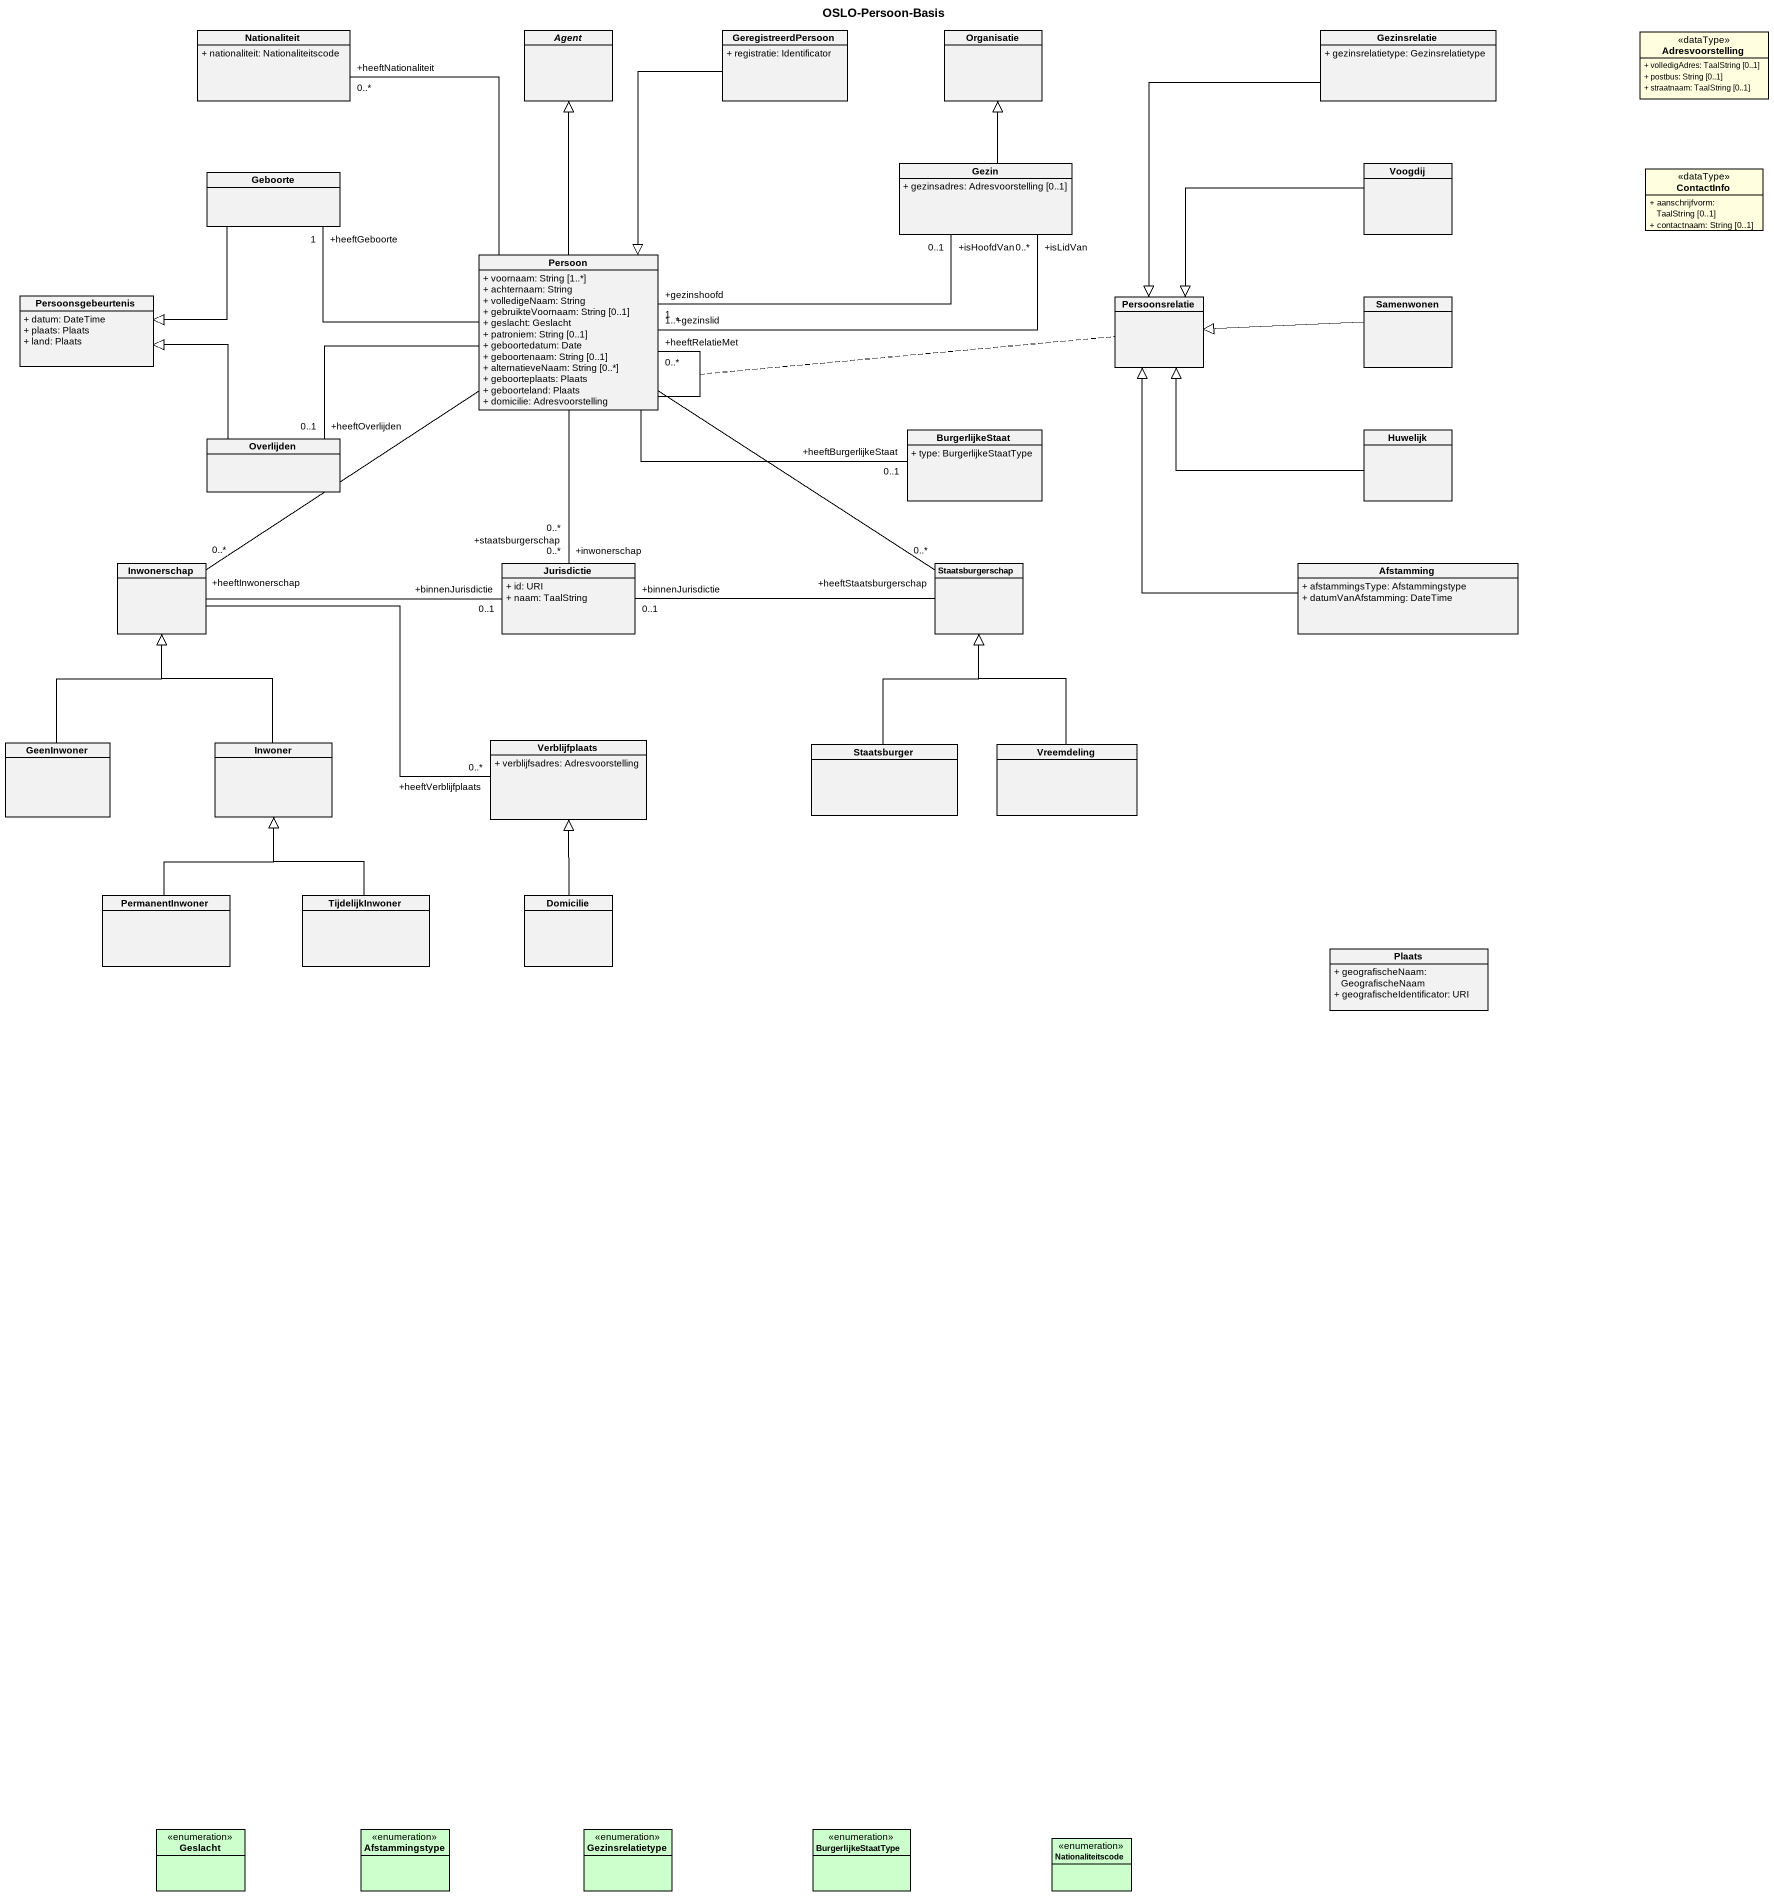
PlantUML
@startuml
title OSLO-Persoon-Basis
hide circle
hide empty members
skinparam classAttributeIconSize 0
class Nationaliteit {
  + nationaliteit: Nationaliteitscode
}
abstract class "Agent" as Agent_
class GeregistreerdPersoon {
  + registratie: Identificator
}
class Organisatie
class Gezinsrelatie {
  + gezinsrelatietype: Gezinsrelatietype
}
class Adresvoorstelling <<dataType>> #FFFFE0 {
  + volledigAdres: TaalString [0..1]
  + postbus: String [0..1]
  + straatnaam: TaalString [0..1]
}
class Geboorte
class Gezin {
  + gezinsadres: Adresvoorstelling [0..1]
}
class Voogdij
class ContactInfo <<dataType>> #FFFFE0 {
  + aanschrijfvorm: TaalString [0..1]
  + contactnaam: String [0..1]
}
class Persoon {
  + voornaam: String [1..*]
  + achternaam: String
  + volledigeNaam: String
  + gebruikteVoornaam: String [0..1]
  + geslacht: Geslacht
  + patroniem: String [0..1]
  + geboortedatum: Date
  + geboortenaam: String [0..1]
  + alternatieveNaam: String [0..*]
  + geboorteplaats: Plaats
  + geboorteland: Plaats
  + domicilie: Adresvoorstelling
}
class Persoonsgebeurtenis {
  + datum: DateTime
  + plaats: Plaats
  + land: Plaats
}
class Persoonsrelatie
class Samenwonen
class BurgerlijkeStaat {
  + type: BurgerlijkeStaatType
}
class Huwelijk
class Overlijden
class Inwonerschap
class Jurisdictie {
  + id: URI
  + naam: TaalString
}
class Staatsburgerschap
class Afstamming {
  + afstammingsType: Afstammingstype
  + datumVanAfstamming: DateTime
}
class GeenInwoner
class Inwoner
class Verblijfplaats {
  + verblijfsadres: Adresvoorstelling
}
class Staatsburger
class Vreemdeling
class PermanentInwoner
class TijdelijkInwoner
class Domicilie
class Plaats {
  + geografischeNaam: GeografischeNaam
  + geografischeIdentificator: URI
}
enum Geslacht #CCFFCC
enum Afstammingstype #CCFFCC
enum Gezinsrelatietype #CCFFCC
enum BurgerlijkeStaatType #CCFFCC
enum Nationaliteitscode #CCFFCC
GeregistreerdPersoon --|> Persoon
Gezinsrelatie --|> Persoonsrelatie
Geboorte --|> Persoonsgebeurtenis
Gezin -up-|> Organisatie
Voogdij -left-|> Persoonsrelatie
Persoon -up- "+heeftNationaliteit\n0..*" Nationaliteit
Persoon -up-|> Agent_
Persoon -left- "+heeftGeboorte\n1" Geboorte
Persoon "+gezinshoofd\n1" -right- "+isHoofdVan\n0..1" Gezin
Persoon "+gezinslid\n1..*" -right- "+isLidVan\n0..*" Gezin
Persoon -- "+heeftRelatieMet\n0..*" Persoon
(Persoon, Persoon) .. Persoonsrelatie
Persoon -right- "+heeftBurgerlijkeStaat\n0..1" BurgerlijkeStaat
Persoon -left- "+heeftOverlijden\n0..1" Overlijden
Persoon -- "+heeftInwonerschap\n0..*" Inwonerschap
Persoon -- "+inwonerschap\n0..*" Jurisdictie
Persoon -- "+staatsburgerschap\n0..*" Jurisdictie
Persoon -- "+heeftStaatsburgerschap\n0..*" Staatsburgerschap
Samenwonen -left-|> Persoonsrelatie
Huwelijk -left-|> Persoonsrelatie
Overlijden -up-|> Persoonsgebeurtenis
Inwonerschap -right- "+binnenJurisdictie\n0..1" Jurisdictie
Inwonerschap -right- "+heeftVerblijfplaats\n0..*" Verblijfplaats
Staatsburgerschap -left- "+binnenJurisdictie\n0..1" Jurisdictie
Afstamming -up-|> Persoonsrelatie
GeenInwoner -up-|> Inwonerschap
Inwoner -up-|> Inwonerschap
Staatsburger -up-|> Staatsburgerschap
Vreemdeling -up-|> Staatsburgerschap
PermanentInwoner -up-|> Inwoner
TijdelijkInwoner -up-|> Inwoner
Domicilie -up-|> Verblijfplaats
@enduml
